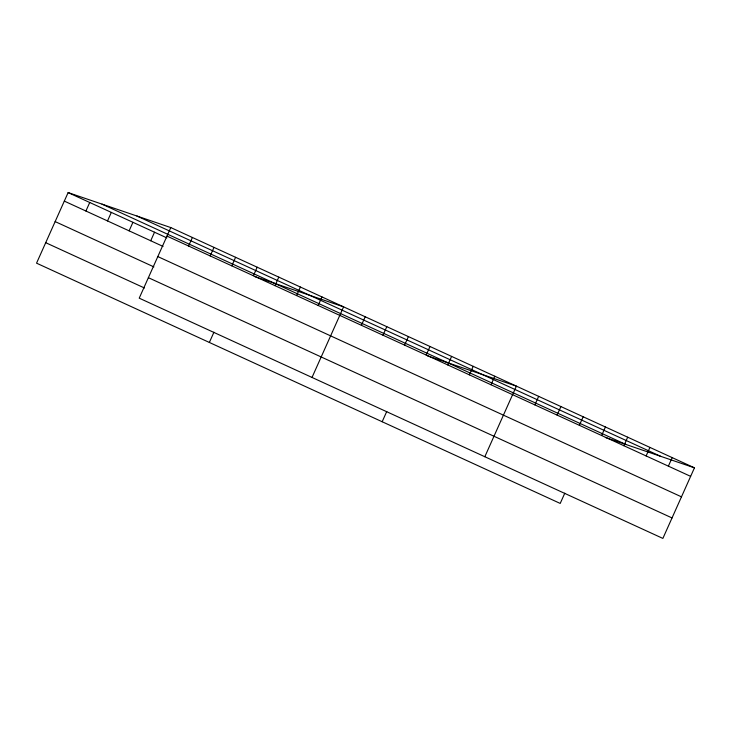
<?xml version="1.0" encoding="UTF-8"?>
<svg xmlns="http://www.w3.org/2000/svg" width="731" height="731" viewBox="0 0 731 731"><rect width="100%" height="100%" fill="white"/><g stroke="black" fill="none" stroke-linecap="round" stroke-linejoin="round"><path stroke-width="1.1" d="M170.789 227.569L139.219 298.166L662.871 538.418L694.45 467.831L170.789 227.569L68.129 192.582L36.55 263.169L560.211 503.431L564.789 493.187M85.911 211.021L89.73 202.496M107.512 220.936L111.331 212.401M129.113 230.841L132.932 222.315M150.714 240.755L154.533 232.22M188.58 246.018L192.39 237.484M210.181 255.923L213.991 247.398M231.782 265.837L235.592 257.303M209.358 342.455L213.936 332.212M253.383 275.742L257.193 267.217M274.984 285.657L278.794 277.122M296.585 295.562L300.395 287.036M318.186 305.476L321.996 296.95M312.018 377.452L343.597 306.856L254.489 276.482M361.388 325.295L365.198 316.77M382.989 335.209L386.8 326.675M404.59 345.114L408.401 336.589M382.167 421.741L386.745 411.498M426.182 355.028L430.002 346.503M447.783 364.943L451.603 356.408M469.384 374.848L473.204 366.322M490.985 384.762L494.805 376.227M484.827 456.729L516.406 386.142L427.297 355.769M534.845 404.883L538.665 396.348M557.104 415.089L560.915 406.564M579.354 425.305L583.174 416.771M601.613 435.512L605.432 426.986M623.872 445.727L627.682 437.193M646.122 455.934L649.941 447.409M668.381 466.15L672.191 457.615M605.341 437.458L694.45 467.831M136.916 216.029L660.568 456.281M102.002 204.132L625.663 444.384M166.979 236.104L690.631 476.356M68.129 192.582L166.878 237.886M64.31 201.107L163.059 246.42M157.814 256.581L681.475 496.842M55.154 221.594L153.894 266.897M148.375 277.679L672.036 517.941M45.715 242.692L144.455 287.996"/></g></svg>
